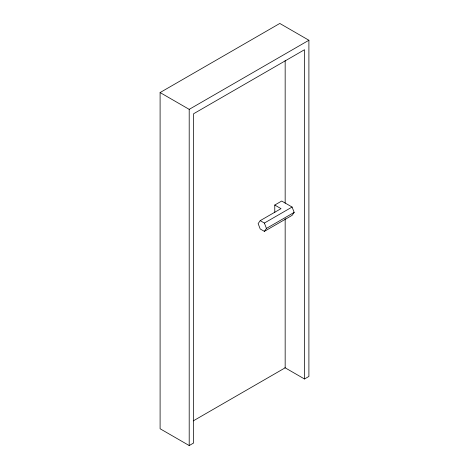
<?xml version="1.0" encoding="UTF-8"?>
<svg xmlns="http://www.w3.org/2000/svg" width="469" height="469" viewBox="0 0 469 469"><rect width="100%" height="100%" fill="white"/><g stroke="black" fill="none" stroke-linecap="round" stroke-linejoin="round"><path stroke-width="0.7" d="M274.77 205.041L281.007 208.641L260.213 220.647L258.132 223.607L260.213 228.966L264.369 231.364L292.093 215.359L294.174 212.398L292.093 207.04L281.699 201.037L274.77 205.041L274.77 212.668M264.369 231.364L266.451 228.409L294.174 212.398M304.504 378.981L304.504 49.726L193.597 113.75L193.597 443.012L189.2 445.55L160.099 428.748L160.099 92.557L279.8 23.45L308.901 40.252L308.901 376.443L304.504 378.981L284.894 367.661M160.099 92.557L189.2 109.359L308.901 40.252M260.213 220.647L264.369 223.051L292.093 207.04M193.269 420.881L285.164 367.825L285.164 218.56M264.369 223.051L266.451 228.409M285.164 60.519L285.164 203.194M189.2 109.359L189.2 445.55"/></g></svg>
